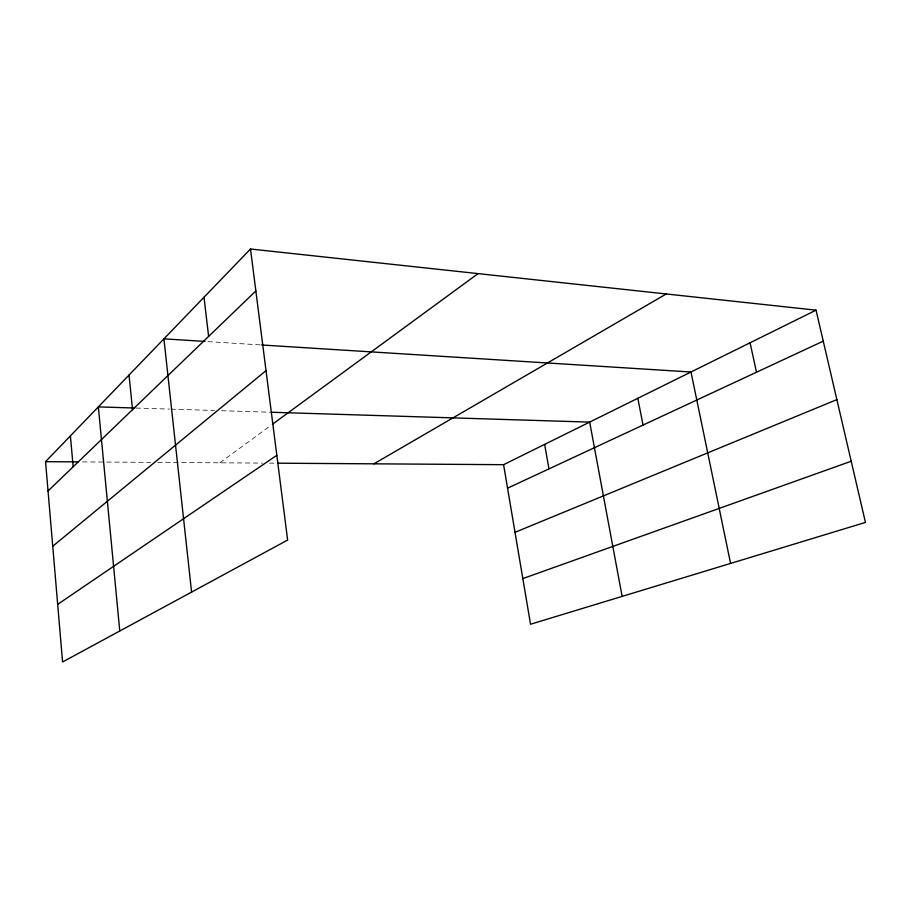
<?xml version="1.0" encoding="UTF-8"?>
<svg xmlns="http://www.w3.org/2000/svg" width="911" height="911" viewBox="0 0 911 911"><rect width="100%" height="100%" fill="white"/><g stroke="black" fill="none" stroke-linecap="round" stroke-linejoin="round"><path stroke-width="0.68" stroke-dasharray="4.55 3.42" d="M219.836 462.811L271.262 425.13M82.537 461.911L103.877 462.048M106.724 462.071L150.588 462.355M157.66 462.401L262.425 463.095M269.531 463.141L273.79 463.164M136.035 408.06L169.571 409.096M170.972 409.141L214.484 410.497M221.498 410.713L269.679 412.205M207.89 341.614L260.193 344.905"/><path stroke-width="1.37" d="M250.502 249.01L287.637 540.052L62.574 661.99L45.55 461.672L250.502 249.01L816.04 310.161L865.45 522.413L530.544 624.24L503.589 464.678L816.04 310.161M48.044 490.972L255.854 290.951M52.736 546.258L266.023 370.629M272.389 424.31L478.047 273.619M57.678 604.38L276.819 455.295M373.909 463.824L666.237 293.968M507.564 488.171L823.248 341.135M515.022 532.331L836.867 399.622M522.834 578.587L851.204 461.239M45.55 461.672L78.266 461.877M277.946 463.198L503.589 464.678M134.646 408.014L98.342 406.898L119.774 630.993M271.102 412.239L589.668 422.112L622.122 596.398M205.055 341.431L163.923 338.846L191.583 592.093M261.594 344.984L690.993 372.007L730.576 563.419M750.06 342.798L756.506 372.223M637.814 398.301L643.052 425.061M544.63 444.386L548.969 468.88M204.007 297.259L208.619 336.421M129.02 375.07L132.539 409.643M70.398 435.891L73.176 466.785"/></g></svg>
